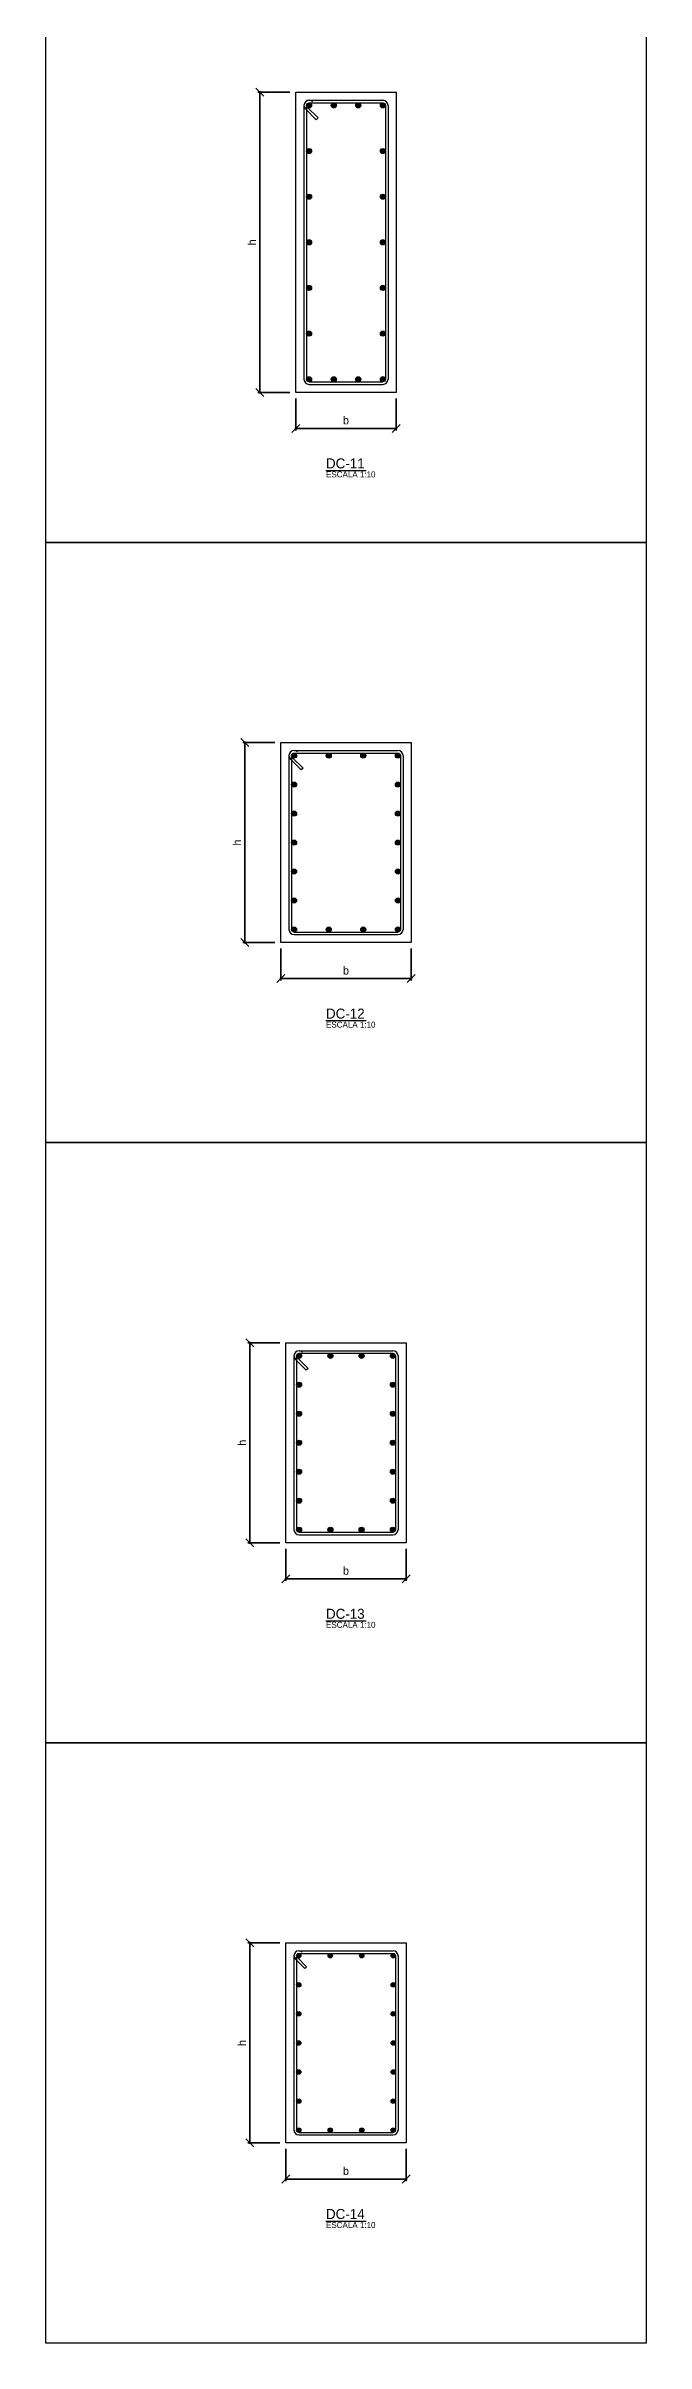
# Model space of a CAD drawing. Header units: metres. Extents: x 100 to 3100, y -41900 to 100.
# Drawn here: x 100 to 3100, y -41900 to -30418 of the extents above; entities that cross this region are included whole.
import ezdxf

# ---------------------------------------------------------------- set-up
doc = ezdxf.new("R2010")
doc.units = ezdxf.units.M
for name, color, linetype in [('Column', 3, 'Continuous'), ('DetailArea', 7, 'Continuous'), ('Rebar', 1, 'Continuous'), ('Text', 8, 'Continuous')]:
    doc.layers.add(name, color=color, linetype=linetype)
doc.styles.add('LiberationSerif', font='LiberationSerif-Regular.ttf')
doc.styles.add('OpenSansCondensed-Light', font='OpenSansCondensed-Light.ttf')
doc.dimstyles.new('EZDXF', dxfattribs={"dimtxt": 0.25, "dimasz": 0.175, "dimexe": 0.375, "dimexo": 0.125, "dimgap": 0.1, "dimtad": 1, "dimlfac": 100, "dimzin": 12, "dimdsep": 46, "dimtxsty": 'OpenSansCondensed-Light', "dimblk": 'ARCHTICK', "dimcen": 2.5, "dimazin": 3, "dimtfac": 0.5, "dimtmove": 2, "dimatfit": 3})

# ---------------------------------------------------------------- blocks, each defined once
blk = doc.blocks.new('_ARCHTICK')
at = {"color": 0, "linetype": 'BYBLOCK', "const_width": 0.15}
blk.add_lwpolyline([(-0.5, -0.5), (0.5, 0.5)], dxfattribs=at)

msp = doc.modelspace()

# ---------------------------------------------------------------- hatches: boundary and pattern name
h = msp.add_hatch(color=1)
h.dxf.hatch_style = 1
edge = h.paths.add_edge_path()
edge.add_ellipse((1415.4, -30715.4), major_axis=(12.7, 0), ratio=1, start_angle=0, end_angle=360)
h = msp.add_hatch(color=1)
h.dxf.hatch_style = 1
edge = h.paths.add_edge_path()
edge.add_ellipse((1538.46667, -30715.4), major_axis=(12.7, 0), ratio=1, start_angle=0, end_angle=360)
h = msp.add_hatch(color=1)
h.dxf.hatch_style = 1
edge = h.paths.add_edge_path()
edge.add_ellipse((1661.53333, -30715.4), major_axis=(12.7, 0), ratio=1, start_angle=0, end_angle=360)
h = msp.add_hatch(color=1)
h.dxf.hatch_style = 1
edge = h.paths.add_edge_path()
edge.add_ellipse((1784.6, -30715.4), major_axis=(12.7, 0), ratio=1, start_angle=0, end_angle=360)
h = msp.add_hatch(color=1)
h.dxf.hatch_style = 1
edge = h.paths.add_edge_path()
edge.add_ellipse((1415.4, -30943.6), major_axis=(12.7, 0), ratio=1, start_angle=0, end_angle=360)
h = msp.add_hatch(color=1)
h.dxf.hatch_style = 1
edge = h.paths.add_edge_path()
edge.add_ellipse((1784.6, -30943.6), major_axis=(12.7, 0), ratio=1, start_angle=0, end_angle=360)
h = msp.add_hatch(color=1)
h.dxf.hatch_style = 1
edge = h.paths.add_edge_path()
edge.add_ellipse((1415.4, -31171.8), major_axis=(12.7, 0), ratio=1, start_angle=0, end_angle=360)
h = msp.add_hatch(color=1)
h.dxf.hatch_style = 1
edge = h.paths.add_edge_path()
edge.add_ellipse((1784.6, -31171.8), major_axis=(12.7, 0), ratio=1, start_angle=0, end_angle=360)
h = msp.add_hatch(color=1)
h.dxf.hatch_style = 1
edge = h.paths.add_edge_path()
edge.add_ellipse((1415.4, -31400), major_axis=(12.7, 0), ratio=1, start_angle=0, end_angle=360)
h = msp.add_hatch(color=1)
h.dxf.hatch_style = 1
edge = h.paths.add_edge_path()
edge.add_ellipse((1784.6, -31400), major_axis=(12.7, 0), ratio=1, start_angle=0, end_angle=360)
h = msp.add_hatch(color=1)
h.dxf.hatch_style = 1
edge = h.paths.add_edge_path()
edge.add_ellipse((1415.4, -31628.2), major_axis=(12.7, 0), ratio=1, start_angle=0, end_angle=360)
h = msp.add_hatch(color=1)
h.dxf.hatch_style = 1
edge = h.paths.add_edge_path()
edge.add_ellipse((1784.6, -31628.2), major_axis=(12.7, 0), ratio=1, start_angle=0, end_angle=360)
h = msp.add_hatch(color=1)
h.dxf.hatch_style = 1
edge = h.paths.add_edge_path()
edge.add_ellipse((1415.4, -31856.4), major_axis=(12.7, 0), ratio=1, start_angle=0, end_angle=360)
h = msp.add_hatch(color=1)
h.dxf.hatch_style = 1
edge = h.paths.add_edge_path()
edge.add_ellipse((1784.6, -31856.4), major_axis=(12.7, 0), ratio=1, start_angle=0, end_angle=360)
h = msp.add_hatch(color=1)
h.dxf.hatch_style = 1
edge = h.paths.add_edge_path()
edge.add_ellipse((1415.4, -32084.6), major_axis=(12.7, 0), ratio=1, start_angle=0, end_angle=360)
h = msp.add_hatch(color=1)
h.dxf.hatch_style = 1
edge = h.paths.add_edge_path()
edge.add_ellipse((1538.46667, -32084.6), major_axis=(12.7, 0), ratio=1, start_angle=0, end_angle=360)
h = msp.add_hatch(color=1)
h.dxf.hatch_style = 1
edge = h.paths.add_edge_path()
edge.add_ellipse((1661.53333, -32084.6), major_axis=(12.7, 0), ratio=1, start_angle=0, end_angle=360)
h = msp.add_hatch(color=1)
h.dxf.hatch_style = 1
edge = h.paths.add_edge_path()
edge.add_ellipse((1784.6, -32084.6), major_axis=(12.7, 0), ratio=1, start_angle=0, end_angle=360)
h = msp.add_hatch(color=1)
h.dxf.hatch_style = 1
edge = h.paths.add_edge_path()
edge.add_ellipse((1340.4, -33965.4), major_axis=(12.7, 0), ratio=1, start_angle=0, end_angle=360)
h = msp.add_hatch(color=1)
h.dxf.hatch_style = 1
edge = h.paths.add_edge_path()
edge.add_ellipse((1513.46667, -33965.4), major_axis=(12.7, 0), ratio=1, start_angle=0, end_angle=360)
h = msp.add_hatch(color=1)
h.dxf.hatch_style = 1
edge = h.paths.add_edge_path()
edge.add_ellipse((1686.53333, -33965.4), major_axis=(12.7, 0), ratio=1, start_angle=0, end_angle=360)
h = msp.add_hatch(color=1)
h.dxf.hatch_style = 1
edge = h.paths.add_edge_path()
edge.add_ellipse((1859.6, -33965.4), major_axis=(12.7, 0), ratio=1, start_angle=0, end_angle=360)
h = msp.add_hatch(color=1)
h.dxf.hatch_style = 1
edge = h.paths.add_edge_path()
edge.add_ellipse((1340.4, -34110.26667), major_axis=(12.7, 0), ratio=1, start_angle=0, end_angle=360)
h = msp.add_hatch(color=1)
h.dxf.hatch_style = 1
edge = h.paths.add_edge_path()
edge.add_ellipse((1859.6, -34110.26667), major_axis=(12.7, 0), ratio=1, start_angle=0, end_angle=360)
h = msp.add_hatch(color=1)
h.dxf.hatch_style = 1
edge = h.paths.add_edge_path()
edge.add_ellipse((1340.4, -34255.13333), major_axis=(12.7, 0), ratio=1, start_angle=0, end_angle=360)
h = msp.add_hatch(color=1)
h.dxf.hatch_style = 1
edge = h.paths.add_edge_path()
edge.add_ellipse((1859.6, -34255.13333), major_axis=(12.7, 0), ratio=1, start_angle=0, end_angle=360)
h = msp.add_hatch(color=1)
h.dxf.hatch_style = 1
edge = h.paths.add_edge_path()
edge.add_ellipse((1340.4, -34400), major_axis=(12.7, 0), ratio=1, start_angle=0, end_angle=360)
h = msp.add_hatch(color=1)
h.dxf.hatch_style = 1
edge = h.paths.add_edge_path()
edge.add_ellipse((1859.6, -34400), major_axis=(12.7, 0), ratio=1, start_angle=0, end_angle=360)
h = msp.add_hatch(color=1)
h.dxf.hatch_style = 1
edge = h.paths.add_edge_path()
edge.add_ellipse((1340.4, -34544.86667), major_axis=(12.7, 0), ratio=1, start_angle=0, end_angle=360)
h = msp.add_hatch(color=1)
h.dxf.hatch_style = 1
edge = h.paths.add_edge_path()
edge.add_ellipse((1859.6, -34544.86667), major_axis=(12.7, 0), ratio=1, start_angle=0, end_angle=360)
h = msp.add_hatch(color=1)
h.dxf.hatch_style = 1
edge = h.paths.add_edge_path()
edge.add_ellipse((1340.4, -34689.73333), major_axis=(12.7, 0), ratio=1, start_angle=0, end_angle=360)
h = msp.add_hatch(color=1)
h.dxf.hatch_style = 1
edge = h.paths.add_edge_path()
edge.add_ellipse((1859.6, -34689.73333), major_axis=(12.7, 0), ratio=1, start_angle=0, end_angle=360)
h = msp.add_hatch(color=1)
h.dxf.hatch_style = 1
edge = h.paths.add_edge_path()
edge.add_ellipse((1340.4, -34834.6), major_axis=(12.7, 0), ratio=1, start_angle=0, end_angle=360)
h = msp.add_hatch(color=1)
h.dxf.hatch_style = 1
edge = h.paths.add_edge_path()
edge.add_ellipse((1513.46667, -34834.6), major_axis=(12.7, 0), ratio=1, start_angle=0, end_angle=360)
h = msp.add_hatch(color=1)
h.dxf.hatch_style = 1
edge = h.paths.add_edge_path()
edge.add_ellipse((1686.53333, -34834.6), major_axis=(12.7, 0), ratio=1, start_angle=0, end_angle=360)
h = msp.add_hatch(color=1)
h.dxf.hatch_style = 1
edge = h.paths.add_edge_path()
edge.add_ellipse((1859.6, -34834.6), major_axis=(12.7, 0), ratio=1, start_angle=0, end_angle=360)
h = msp.add_hatch(color=1)
h.dxf.hatch_style = 1
edge = h.paths.add_edge_path()
edge.add_ellipse((1365.4, -36965.4), major_axis=(12.7, 0), ratio=1, start_angle=0, end_angle=360)
h = msp.add_hatch(color=1)
h.dxf.hatch_style = 1
edge = h.paths.add_edge_path()
edge.add_ellipse((1521.8, -36965.4), major_axis=(12.7, 0), ratio=1, start_angle=0, end_angle=360)
h = msp.add_hatch(color=1)
h.dxf.hatch_style = 1
edge = h.paths.add_edge_path()
edge.add_ellipse((1678.2, -36965.4), major_axis=(12.7, 0), ratio=1, start_angle=0, end_angle=360)
h = msp.add_hatch(color=1)
h.dxf.hatch_style = 1
edge = h.paths.add_edge_path()
edge.add_ellipse((1834.6, -36965.4), major_axis=(12.7, 0), ratio=1, start_angle=0, end_angle=360)
h = msp.add_hatch(color=1)
h.dxf.hatch_style = 1
edge = h.paths.add_edge_path()
edge.add_ellipse((1365.4, -37110.26667), major_axis=(12.7, 0), ratio=1, start_angle=0, end_angle=360)
h = msp.add_hatch(color=1)
h.dxf.hatch_style = 1
edge = h.paths.add_edge_path()
edge.add_ellipse((1834.6, -37110.26667), major_axis=(12.7, 0), ratio=1, start_angle=0, end_angle=360)
h = msp.add_hatch(color=1)
h.dxf.hatch_style = 1
edge = h.paths.add_edge_path()
edge.add_ellipse((1365.4, -37255.13333), major_axis=(12.7, 0), ratio=1, start_angle=0, end_angle=360)
h = msp.add_hatch(color=1)
h.dxf.hatch_style = 1
edge = h.paths.add_edge_path()
edge.add_ellipse((1834.6, -37255.13333), major_axis=(12.7, 0), ratio=1, start_angle=0, end_angle=360)
h = msp.add_hatch(color=1)
h.dxf.hatch_style = 1
edge = h.paths.add_edge_path()
edge.add_ellipse((1365.4, -37400), major_axis=(12.7, 0), ratio=1, start_angle=0, end_angle=360)
h = msp.add_hatch(color=1)
h.dxf.hatch_style = 1
edge = h.paths.add_edge_path()
edge.add_ellipse((1834.6, -37400), major_axis=(12.7, 0), ratio=1, start_angle=0, end_angle=360)
h = msp.add_hatch(color=1)
h.dxf.hatch_style = 1
edge = h.paths.add_edge_path()
edge.add_ellipse((1365.4, -37544.86667), major_axis=(12.7, 0), ratio=1, start_angle=0, end_angle=360)
h = msp.add_hatch(color=1)
h.dxf.hatch_style = 1
edge = h.paths.add_edge_path()
edge.add_ellipse((1834.6, -37544.86667), major_axis=(12.7, 0), ratio=1, start_angle=0, end_angle=360)
h = msp.add_hatch(color=1)
h.dxf.hatch_style = 1
edge = h.paths.add_edge_path()
edge.add_ellipse((1365.4, -37689.73333), major_axis=(12.7, 0), ratio=1, start_angle=0, end_angle=360)
h = msp.add_hatch(color=1)
h.dxf.hatch_style = 1
edge = h.paths.add_edge_path()
edge.add_ellipse((1834.6, -37689.73333), major_axis=(12.7, 0), ratio=1, start_angle=0, end_angle=360)
h = msp.add_hatch(color=1)
h.dxf.hatch_style = 1
edge = h.paths.add_edge_path()
edge.add_ellipse((1365.4, -37834.6), major_axis=(12.7, 0), ratio=1, start_angle=0, end_angle=360)
h = msp.add_hatch(color=1)
h.dxf.hatch_style = 1
edge = h.paths.add_edge_path()
edge.add_ellipse((1521.8, -37834.6), major_axis=(12.7, 0), ratio=1, start_angle=0, end_angle=360)
h = msp.add_hatch(color=1)
h.dxf.hatch_style = 1
edge = h.paths.add_edge_path()
edge.add_ellipse((1678.2, -37834.6), major_axis=(12.7, 0), ratio=1, start_angle=0, end_angle=360)
h = msp.add_hatch(color=1)
h.dxf.hatch_style = 1
edge = h.paths.add_edge_path()
edge.add_ellipse((1834.6, -37834.6), major_axis=(12.7, 0), ratio=1, start_angle=0, end_angle=360)
h = msp.add_hatch(color=1)
h.dxf.hatch_style = 1
edge = h.paths.add_edge_path()
edge.add_ellipse((1363.8125, -39963.8125), major_axis=(11.1125, 0), ratio=1, start_angle=0, end_angle=360)
h = msp.add_hatch(color=1)
h.dxf.hatch_style = 1
edge = h.paths.add_edge_path()
edge.add_ellipse((1521.27083, -39963.8125), major_axis=(11.1125, 0), ratio=1, start_angle=0, end_angle=360)
h = msp.add_hatch(color=1)
h.dxf.hatch_style = 1
edge = h.paths.add_edge_path()
edge.add_ellipse((1678.72917, -39963.8125), major_axis=(11.1125, 0), ratio=1, start_angle=0, end_angle=360)
h = msp.add_hatch(color=1)
h.dxf.hatch_style = 1
edge = h.paths.add_edge_path()
edge.add_ellipse((1836.1875, -39963.8125), major_axis=(11.1125, 0), ratio=1, start_angle=0, end_angle=360)
h = msp.add_hatch(color=1)
h.dxf.hatch_style = 1
edge = h.paths.add_edge_path()
edge.add_ellipse((1363.8125, -40109.20833), major_axis=(11.1125, 0), ratio=1, start_angle=0, end_angle=360)
h = msp.add_hatch(color=1)
h.dxf.hatch_style = 1
edge = h.paths.add_edge_path()
edge.add_ellipse((1836.1875, -40109.20833), major_axis=(11.1125, 0), ratio=1, start_angle=0, end_angle=360)
h = msp.add_hatch(color=1)
h.dxf.hatch_style = 1
edge = h.paths.add_edge_path()
edge.add_ellipse((1363.8125, -40254.60417), major_axis=(11.1125, 0), ratio=1, start_angle=0, end_angle=360)
h = msp.add_hatch(color=1)
h.dxf.hatch_style = 1
edge = h.paths.add_edge_path()
edge.add_ellipse((1836.1875, -40254.60417), major_axis=(11.1125, 0), ratio=1, start_angle=0, end_angle=360)
h = msp.add_hatch(color=1)
h.dxf.hatch_style = 1
edge = h.paths.add_edge_path()
edge.add_ellipse((1363.8125, -40400), major_axis=(11.1125, 0), ratio=1, start_angle=0, end_angle=360)
h = msp.add_hatch(color=1)
h.dxf.hatch_style = 1
edge = h.paths.add_edge_path()
edge.add_ellipse((1836.1875, -40400), major_axis=(11.1125, 0), ratio=1, start_angle=0, end_angle=360)
h = msp.add_hatch(color=1)
h.dxf.hatch_style = 1
edge = h.paths.add_edge_path()
edge.add_ellipse((1363.8125, -40545.39583), major_axis=(11.1125, 0), ratio=1, start_angle=0, end_angle=360)
h = msp.add_hatch(color=1)
h.dxf.hatch_style = 1
edge = h.paths.add_edge_path()
edge.add_ellipse((1836.1875, -40545.39583), major_axis=(11.1125, 0), ratio=1, start_angle=0, end_angle=360)
h = msp.add_hatch(color=1)
h.dxf.hatch_style = 1
edge = h.paths.add_edge_path()
edge.add_ellipse((1363.8125, -40690.79167), major_axis=(11.1125, 0), ratio=1, start_angle=0, end_angle=360)
h = msp.add_hatch(color=1)
h.dxf.hatch_style = 1
edge = h.paths.add_edge_path()
edge.add_ellipse((1836.1875, -40690.79167), major_axis=(11.1125, 0), ratio=1, start_angle=0, end_angle=360)
h = msp.add_hatch(color=1)
h.dxf.hatch_style = 1
edge = h.paths.add_edge_path()
edge.add_ellipse((1363.8125, -40836.1875), major_axis=(11.1125, 0), ratio=1, start_angle=0, end_angle=360)
h = msp.add_hatch(color=1)
h.dxf.hatch_style = 1
edge = h.paths.add_edge_path()
edge.add_ellipse((1521.27083, -40836.1875), major_axis=(11.1125, 0), ratio=1, start_angle=0, end_angle=360)
h = msp.add_hatch(color=1)
h.dxf.hatch_style = 1
edge = h.paths.add_edge_path()
edge.add_ellipse((1678.72917, -40836.1875), major_axis=(11.1125, 0), ratio=1, start_angle=0, end_angle=360)
h = msp.add_hatch(color=1)
h.dxf.hatch_style = 1
edge = h.paths.add_edge_path()
edge.add_ellipse((1836.1875, -40836.1875), major_axis=(11.1125, 0), ratio=1, start_angle=0, end_angle=360)

# ---------------------------------------------------------------- linework, layer by layer
at = {"layer": 'Column'}
for points in [[(1350, -30650), (1850, -30650), (1850, -32150), (1350, -32150), (1350, -30650)], [(1275, -33900), (1925, -33900), (1925, -34900), (1275, -34900), (1275, -33900)], [(1300, -36900), (1900, -36900), (1900, -37900), (1300, -37900), (1300, -36900)], [(1300, -39900), (1900, -39900), (1900, -40900), (1300, -40900), (1300, -39900)]]:
    msp.add_lwpolyline(points, dxfattribs=at)
at = {"layer": 'DetailArea'}
for points in [[(100, -29900), (3100, -29900), (3100, -32900), (100, -32900), (100, -29900)], [(100, -32900), (3100, -32900), (3100, -35900), (100, -35900), (100, -32900)], [(100, -35900), (3100, -35900), (3100, -38900), (100, -38900), (100, -35900)], [(100, -38900), (3100, -38900), (3100, -41900), (100, -41900), (100, -38900)]]:
    msp.add_lwpolyline(points, dxfattribs=at)
at = {"layer": 'Rebar'}
for points in [[(1390, -30715.4), (1390, -32084.6)], [(1406.41974, -30724.38026), (1460.30128, -30778.26179), (1451.32102, -30787.24205), (1397.43949, -30733.36051), (1406.41974, -30724.38026)], [(1402.7, -30715.4), (1402.7, -32084.6)], [(1415.4, -30690), (1784.6, -30690)], [(1415.4, -30702.7), (1784.6, -30702.7)], [(1797.3, -30715.4), (1797.3, -32084.6)], [(1810, -30715.4), (1810, -32084.6)], [(1415.4, -32097.3), (1784.6, -32097.3)], [(1415.4, -32110), (1784.6, -32110)], [(1315, -33965.4), (1315, -34834.6)], [(1331.41974, -33974.38026), (1385.30128, -34028.26179), (1376.32102, -34037.24205), (1322.43949, -33983.36051), (1331.41974, -33974.38026)], [(1327.7, -33965.4), (1327.7, -34834.6)], [(1340.4, -33940), (1859.6, -33940)], [(1340.4, -33952.7), (1859.6, -33952.7)], [(1872.3, -33965.4), (1872.3, -34834.6)], [(1885, -33965.4), (1885, -34834.6)], [(1340.4, -34847.3), (1859.6, -34847.3)], [(1340.4, -34860), (1859.6, -34860)], [(1340, -36965.4), (1340, -37834.6)], [(1352.7, -36965.4), (1352.7, -37834.6)], [(1365.4, -36940), (1834.6, -36940)], [(1365.4, -36952.7), (1834.6, -36952.7)], [(1847.3, -36965.4), (1847.3, -37834.6)], [(1860, -36965.4), (1860, -37834.6)], [(1356.41974, -36974.38026), (1410.30128, -37028.26179), (1401.32102, -37037.24205), (1347.43949, -36983.36051), (1356.41974, -36974.38026)], [(1365.4, -37847.3), (1834.6, -37847.3)], [(1365.4, -37860), (1834.6, -37860)], [(1363.8125, -39940), (1836.1875, -39940)], [(1363.8125, -39952.7), (1836.1875, -39952.7)], [(1340, -39963.8125), (1340, -40836.1875)], [(1355.95478, -39971.67022), (1403.10112, -40018.81657), (1394.12086, -40027.79682), (1346.97452, -39980.65048), (1355.95478, -39971.67022)], [(1352.7, -39963.8125), (1352.7, -40836.1875)], [(1847.3, -39963.8125), (1847.3, -40836.1875)], [(1860, -39963.8125), (1860, -40836.1875)], [(1363.8125, -40847.3), (1836.1875, -40847.3)], [(1363.8125, -40860), (1836.1875, -40860)]]:
    msp.add_lwpolyline(points, dxfattribs=at)
for centre, radius in [((1415.4, -30715.4), 12.7), ((1538.46667, -30715.4), 12.7), ((1661.53333, -30715.4), 12.7), ((1784.6, -30715.4), 12.7), ((1415.4, -30943.6), 12.7), ((1784.6, -30943.6), 12.7), ((1415.4, -31171.8), 12.7), ((1784.6, -31171.8), 12.7), ((1415.4, -31400), 12.7), ((1784.6, -31400), 12.7), ((1415.4, -31628.2), 12.7), ((1784.6, -31628.2), 12.7), ((1415.4, -31856.4), 12.7), ((1784.6, -31856.4), 12.7), ((1415.4, -32084.6), 12.7), ((1538.46667, -32084.6), 12.7), ((1661.53333, -32084.6), 12.7), ((1784.6, -32084.6), 12.7), ((1340.4, -33965.4), 12.7), ((1513.46667, -33965.4), 12.7), ((1686.53333, -33965.4), 12.7), ((1859.6, -33965.4), 12.7), ((1340.4, -34110.26667), 12.7), ((1859.6, -34110.26667), 12.7), ((1340.4, -34255.13333), 12.7), ((1859.6, -34255.13333), 12.7), ((1340.4, -34400), 12.7), ((1859.6, -34400), 12.7), ((1340.4, -34544.86667), 12.7), ((1859.6, -34544.86667), 12.7), ((1340.4, -34689.73333), 12.7), ((1859.6, -34689.73333), 12.7), ((1340.4, -34834.6), 12.7), ((1513.46667, -34834.6), 12.7), ((1686.53333, -34834.6), 12.7), ((1859.6, -34834.6), 12.7), ((1365.4, -36965.4), 12.7), ((1521.8, -36965.4), 12.7), ((1678.2, -36965.4), 12.7), ((1834.6, -36965.4), 12.7), ((1365.4, -37110.26667), 12.7), ((1834.6, -37110.26667), 12.7), ((1365.4, -37255.13333), 12.7), ((1834.6, -37255.13333), 12.7), ((1365.4, -37400), 12.7), ((1834.6, -37400), 12.7), ((1365.4, -37544.86667), 12.7), ((1834.6, -37544.86667), 12.7), ((1365.4, -37689.73333), 12.7), ((1834.6, -37689.73333), 12.7), ((1365.4, -37834.6), 12.7), ((1521.8, -37834.6), 12.7), ((1678.2, -37834.6), 12.7), ((1834.6, -37834.6), 12.7), ((1363.8125, -39963.8125), 11.1125), ((1521.27083, -39963.8125), 11.1125), ((1678.72917, -39963.8125), 11.1125), ((1836.1875, -39963.8125), 11.1125), ((1363.8125, -40109.20833), 11.1125), ((1836.1875, -40109.20833), 11.1125), ((1363.8125, -40254.60417), 11.1125), ((1836.1875, -40254.60417), 11.1125), ((1363.8125, -40400), 11.1125), ((1836.1875, -40400), 11.1125), ((1363.8125, -40545.39583), 11.1125), ((1836.1875, -40545.39583), 11.1125), ((1363.8125, -40690.79167), 11.1125), ((1836.1875, -40690.79167), 11.1125), ((1363.8125, -40836.1875), 11.1125), ((1521.27083, -40836.1875), 11.1125), ((1678.72917, -40836.1875), 11.1125), ((1836.1875, -40836.1875), 11.1125)]:
    msp.add_circle(centre, radius, dxfattribs=at)
for centre, radius, start, end in [((1415.4, -30715.4), 25.4, 90, 180), ((1415.4, -30715.4), 25.4, 45, 225), ((1784.6, -30715.4), 25.4, 0, 90), ((1415.4, -32084.6), 25.4, 180, 270), ((1784.6, -32084.6), 25.4, 270, 0), ((1340.4, -33965.4), 25.4, 90, 180), ((1340.4, -33965.4), 25.4, 45, 225), ((1859.6, -33965.4), 25.4, 0, 90), ((1340.4, -34834.6), 25.4, 180, 270), ((1859.6, -34834.6), 25.4, 270, 0), ((1365.4, -36965.4), 25.4, 90, 180), ((1365.4, -36965.4), 25.4, 45, 225), ((1834.6, -36965.4), 25.4, 0, 90), ((1365.4, -37834.6), 25.4, 180, 270), ((1834.6, -37834.6), 25.4, 270, 0), ((1363.8125, -39963.8125), 23.8125, 90, 180), ((1363.8125, -39963.8125), 23.8125, 45, 225), ((1836.1875, -39963.8125), 23.8125, 0, 90), ((1363.8125, -40836.1875), 23.8125, 180, 270), ((1836.1875, -40836.1875), 23.8125, 270, 0)]:
    msp.add_arc(centre, radius, start, end, dxfattribs=at)
at = {"layer": 'Text'}
for points in [[(1500, -32540), (1700, -32540)], [(1500, -35290), (1700, -35290)], [(1500, -38290), (1700, -38290)], [(1500, -41290), (1700, -41290)]]:
    msp.add_lwpolyline(points, dxfattribs=at)

# ---------------------------------------------------------------- texts
at = {"layer": 'Text', "style": 'LiberationSerif'}
for s, height, p in [('DC-11', 50, (1500, -32530)), ('ESCALA 1:10', 30, (1500, -32575)), ('DC-12', 50, (1500, -35280)), ('ESCALA 1:10', 30, (1500, -35325)), ('DC-13', 50, (1500, -38280)), ('ESCALA 1:10', 30, (1500, -38325)), ('ESCALA 1:10', 30, (1500, -41325)), ('DC-14', 50, (1500, -41280))]:
    msp.add_text(s, height=height, dxfattribs=at).set_placement(p)

# ---------------------------------------------------------------- dimensions: what is measured, and where the dimension line sits
for base, p1, p2 in [((1170, -32150), (1350, -32150), (1350, -30650)), ((1095, -34900), (1275, -34900), (1275, -33900)), ((1120, -37900), (1300, -37900), (1300, -36900)), ((1120, -40900), (1300, -40900), (1300, -39900))]:
    msp.add_linear_dim(base=base, p1=p1, p2=p2, angle=90, text='h', dimstyle='EZDXF', override={"dimtxt": 40, "dimexe": 10, "dimexo": 30, "dimgap": 20, "dimtxsty": 'LiberationSerif', "dimtsz": 20, "dimdle": 5, "dimclrd": 1, "dimclre": 1, "dimclrt": 1, "dimlwd": 35, "dimlwe": 35}).render()
for base, p1, p2 in [((1350, -32330), (1350, -32150), (1850, -32150)), ((1275, -35080), (1275, -34900), (1925, -34900)), ((1300, -38080), (1300, -37900), (1900, -37900)), ((1300, -41080), (1300, -40900), (1900, -40900))]:
    msp.add_linear_dim(base=base, p1=p1, p2=p2, text='b', dimstyle='EZDXF', override={"dimtxt": 40, "dimexe": 10, "dimexo": 30, "dimgap": 20, "dimtxsty": 'LiberationSerif', "dimtsz": 20, "dimdle": 5, "dimclrd": 1, "dimclre": 1, "dimclrt": 1, "dimlwd": 35, "dimlwe": 35}).render()

doc.saveas('drawing.dxf')
